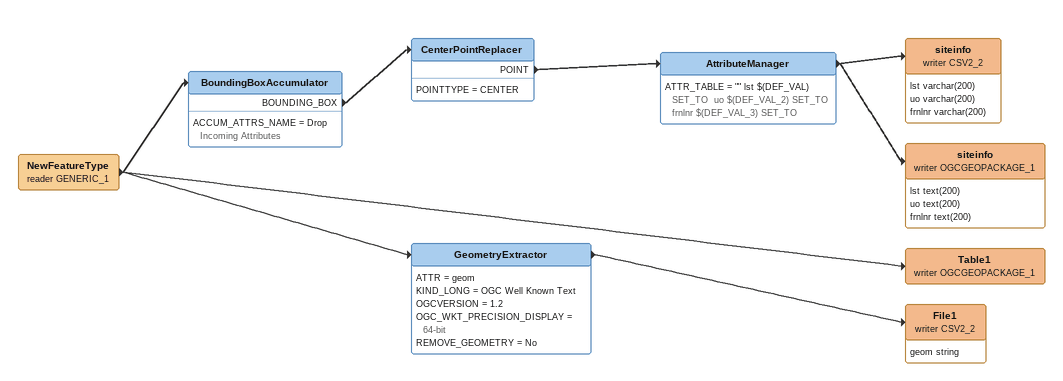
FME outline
NewFeatureType (reader GENERIC_1)
    -> GeometryExtractor
    -> Table1 (writer OGCGEOPACKAGE_1)
    -> BoundingBoxAccumulator
BoundingBoxAccumulator
    ACCUM_ATTRS_NAME = Drop Incoming Attributes
    BOUNDING_BOX -> CenterPointReplacer
CenterPointReplacer
    POINTTYPE = CENTER
    POINT -> AttributeManager
AttributeManager
    ATTR_TABLE = "" lst $(DEF_VAL) SET_TO  uo $(DEF_VAL_2) SET_TO  frnlnr $(DEF_VAL_3) SET_TO
    -> siteinfo (writer OGCGEOPACKAGE_1)
    -> siteinfo (writer CSV2_2)
siteinfo (writer CSV2_2)
    attributes: lst varchar(200), uo varchar(200), frnlnr varchar(200)
siteinfo (writer OGCGEOPACKAGE_1)
    attributes: lst text(200), uo text(200), frnlnr text(200)
Table1 (writer OGCGEOPACKAGE_1)
GeometryExtractor
    ATTR = geom
    KIND_LONG = OGC Well Known Text
    OGCVERSION = 1.2
    OGC_WKT_PRECISION_DISPLAY = 64-bit
    REMOVE_GEOMETRY = No
    -> File1 (writer CSV2_2)
File1 (writer CSV2_2)
    attributes: geom string
